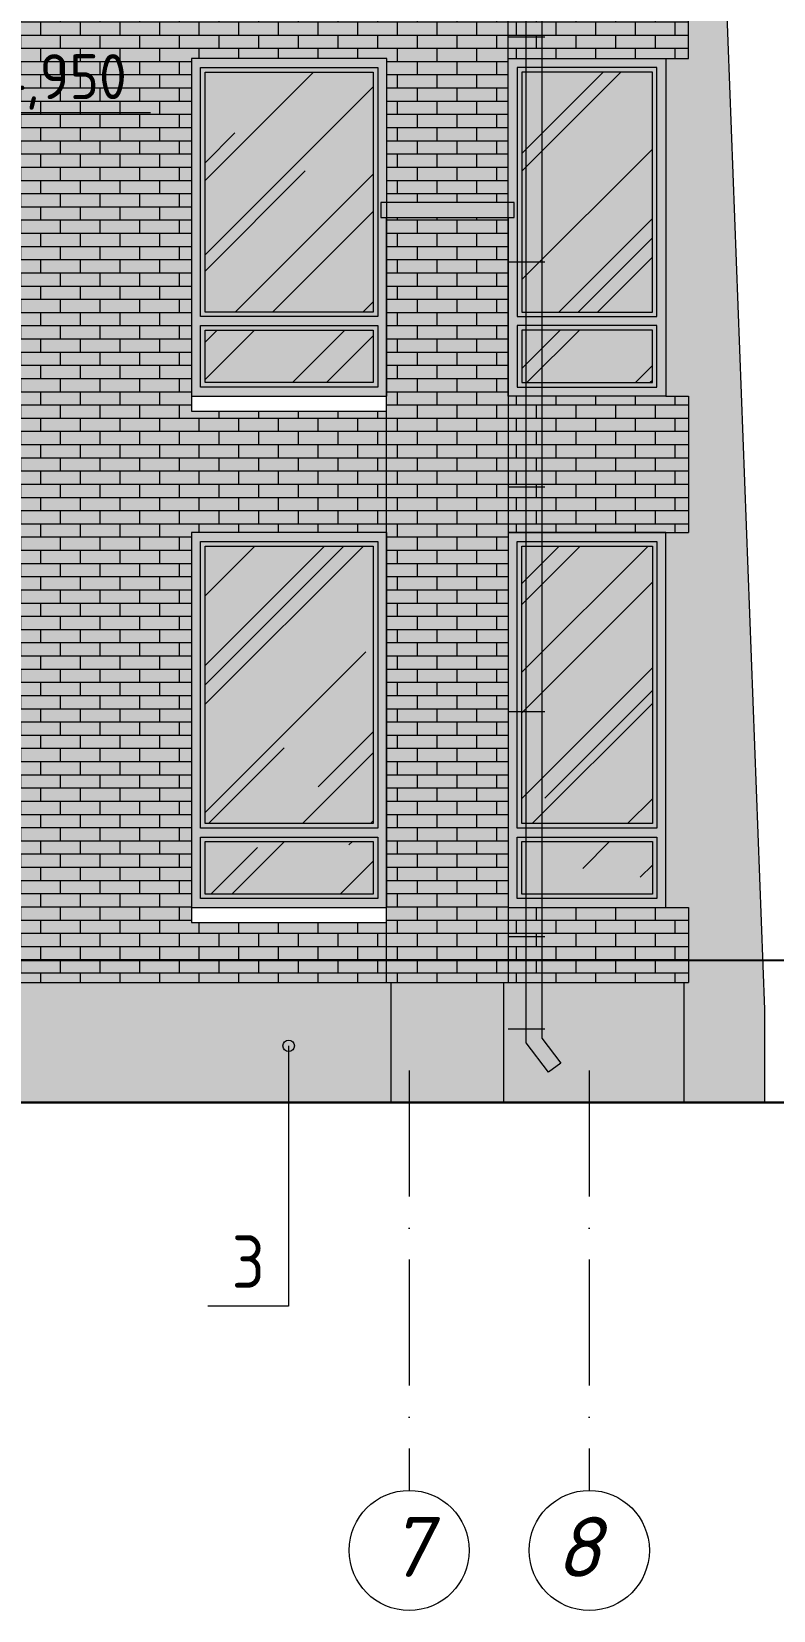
# Model space of a CAD drawing. Header units: millimetres. Extents: x 854812 to 1164625, y 589925 to 823301.
# Drawn here: x 973897 to 978839, y 806031 to 816557 of the extents above; entities that cross this region are included whole.
import ezdxf
from ezdxf.enums import TextEntityAlignment as Align

# ---------------------------------------------------------------- set-up
doc = ezdxf.new("R2010")
doc.units = ezdxf.units.MM
doc.linetypes.add('ACAD_ISO10W100', pattern=[18, 12, -3, 0, -3])
doc.linetypes.add('JIS_08_15', pattern=[17.25, 15, -0.75, 0.75, -0.75])
doc.layers.get('Defpoints').update_dxf_attribs({"color": 40})
for name, color, linetype, lineweight in [('АР_Текст_отметки высот', 95, 'Continuous', 9), ('АР_Текст_пояснения-выноски', 54, 'Continuous', 9), ('АР_Штрих_материалы', 27, 'Continuous', 9), ('окна', 132, 'Continuous', 18), ('оси', 50, 'JIS_08_15', 9), ('размеры', 215, 'Continuous', 13), ('стены', 172, 'Continuous', 30), ('текст', 7, 'Continuous', 13), ('ФАСАД', 7, 'Continuous', 13), ('ШТРИХ', 142, 'Continuous', 13), ('штриховка', 8, 'Continuous', 9)]:
    doc.layers.add(name, color=color, linetype=linetype, lineweight=lineweight)
doc.styles.add('GOST 2.304', font='isocpeur.ttf', dxfattribs={"width": 0.9})
doc.styles.add('Isocpeur', font='isocpeui.ttf')
doc.styles.get("Standard").update_dxf_attribs({"font": 'arial.ttf'})
pattern_1 = [(0, (0, 53720.5), (0, 88.06434), []), (90, (0, 53720.5), (-132.08, 88.06434), [88.06434, -88.06434])]

# ---------------------------------------------------------------- blocks, each defined once
blk = doc.blocks.new('ок2')
at = {"layer": 'АР_Штрих_материалы', "ltscale": 100, "true_color": 0x502921}
h = blk.add_hatch(color=19, dxfattribs=at)
h.set_gradient(color1=(49, 69, 94), one_color=1, tint=1, name='HEMISPHERICAL')
h.paths.add_polyline_path([(971942, 759406), (971942, 757556), (973062, 757556), (973062, 759406)])
h.paths.add_polyline_path([(973062, 757436), (971942, 757436), (971942, 757086), (973062, 757086)])
at = {"layer": 'ШТРИХ', "ltscale": 0.1, "true_color": 0x2f1d18}
h = blk.add_hatch(color=19, dxfattribs=at)
h.paths.add_polyline_path([(972502, 759496), (971852, 759496), (971851, 756996), (972502, 756996), (972502, 757056), (971912, 757056), (971912, 757466), (972502, 757466), (972502, 757526), (971912, 757526), (971912, 759436), (972502, 759436)])
h.paths.add_polyline_path([(973152, 759496), (972502, 759496), (972502, 759436), (973092, 759436), (973092, 757526), (972502, 757526), (972502, 757466), (973092, 757466), (973092, 757056), (972502, 757056), (972502, 756996), (973152, 756996)])
at = {"layer": 'ШТРИХ', "ltscale": 0.1, "true_color": 0x402821}
h = blk.add_hatch(color=19, dxfattribs=at)
h.paths.add_polyline_path([(972502, 759436), (971912, 759436), (971912, 757526), (972502, 757526), (972502, 757556), (971942, 757556), (971942, 759406), (972502, 759406)])
h.paths.add_polyline_path([(973092, 759436), (972502, 759436), (972502, 759406), (973062, 759406), (973062, 757556), (972502, 757556), (972502, 757526), (973092, 757526)])
h.paths.add_polyline_path([(972502, 757466), (971912, 757466), (971912, 757056), (972502, 757056), (972502, 757086), (971942, 757086), (971942, 757436), (972502, 757436)])
h.paths.add_polyline_path([(973092, 757466), (972502, 757466), (972502, 757436), (973062, 757436), (973062, 757086), (972502, 757086), (972502, 757056), (973092, 757056)])
at = {"layer": 'ШТРИХ', "ltscale": 0.1, "true_color": 0xfefcfb}
h = blk.add_hatch(dxfattribs=at)
h.set_pattern_fill('AR-RROOF', scale=30, angle=45, style=0)
h.paths.add_polyline_path([(973062, 759406), (971942, 759406), (971942, 757556), (973062, 757556)])
h.paths.add_polyline_path([(973062, 757436), (971942, 757436), (971942, 757086), (973062, 757086)])
at = {"layer": 'окна', "color": 7, "ltscale": 0.1, "elevation": 0}
for points in [[(971851, 756996), (973152, 756996), (973152, 759496), (971851, 759496)], [(971912, 757526), (971912, 759436), (973092, 759436), (973092, 757526)], [(973092, 757466), (973092, 757056), (971912, 757056), (971912, 757466)]]:
    blk.add_lwpolyline(points, close=True, dxfattribs=at)
at = {"layer": 'окна', "color": 7, "lineweight": 5, "ltscale": 0.1, "elevation": 0}
for points in [[(971942, 757556), (971942, 759406), (973062, 759406), (973062, 757556)], [(973062, 757436), (973062, 757086), (971942, 757086), (971942, 757436)]]:
    blk.add_lwpolyline(points, close=True, dxfattribs=at)
blk = doc.blocks.new('ок1')
at = {"layer": 'АР_Штрих_материалы', "ltscale": 100, "true_color": 0x502921}
h = blk.add_hatch(color=19, dxfattribs=at)
h.set_gradient(color1=(49, 69, 94), one_color=1, tint=1, name='HEMISPHERICAL')
h.paths.add_polyline_path([(971942, 762566), (971942, 760966), (973062, 760966), (973062, 762566)])
h.paths.add_polyline_path([(973062, 760496), (973062, 760846), (971942, 760846), (971942, 760496)])
at = {"layer": 'ШТРИХ', "ltscale": 0.1, "true_color": 0x2f1d18}
h = blk.add_hatch(color=19, dxfattribs=at)
h.paths.add_polyline_path([(972502, 762656), (971851, 762656), (971851, 760406), (972502, 760406), (972502, 760466), (971912, 760466), (971912, 760876), (972502, 760876), (972502, 760936), (971912, 760936), (971912, 762596), (972502, 762596)])
h.paths.add_polyline_path([(973152, 762656), (972502, 762656), (972502, 762596), (973092, 762596), (973092, 760936), (972502, 760936), (972502, 760876), (973092, 760876), (973092, 760466), (972502, 760466), (972502, 760406), (973152, 760406)])
at = {"layer": 'ШТРИХ', "ltscale": 0.1, "true_color": 0x402821}
h = blk.add_hatch(color=19, dxfattribs=at)
h.paths.add_polyline_path([(972502, 762596), (971912, 762596), (971912, 760936), (972502, 760936), (972502, 760966), (971942, 760966), (971942, 762566), (972502, 762566)])
h.paths.add_polyline_path([(973092, 762596), (972502, 762596), (972502, 762566), (973062, 762566), (973062, 760966), (972502, 760966), (972502, 760936), (973092, 760936)])
h.paths.add_polyline_path([(973092, 760876), (972502, 760876), (972502, 760846), (973062, 760846), (973062, 760496), (972502, 760496), (972502, 760466), (973092, 760466)])
h.paths.add_polyline_path([(972502, 760876), (971912, 760876), (971912, 760466), (972502, 760466), (972502, 760496), (971942, 760496), (971942, 760846), (972502, 760846)])
at = {"layer": 'ШТРИХ', "ltscale": 0.1, "true_color": 0xfefcfb}
h = blk.add_hatch(dxfattribs=at)
h.set_pattern_fill('AR-RROOF', scale=30, angle=45, style=0)
h.paths.add_polyline_path([(973062, 762566), (971942, 762566), (971942, 760966), (973062, 760966)])
h.paths.add_polyline_path([(973062, 760846), (971942, 760846), (971942, 760496), (973062, 760496)])
at = {"layer": 'окна', "color": 7, "ltscale": 0.1, "elevation": 0}
for points in [[(971851, 760406), (973152, 760406), (973152, 762656), (971851, 762656)], [(971912, 760936), (971912, 762596), (973092, 762596), (973092, 760936)], [(973092, 760876), (973092, 760466), (971912, 760466), (971912, 760876)]]:
    blk.add_lwpolyline(points, close=True, dxfattribs=at)
at = {"layer": 'окна', "color": 7, "lineweight": 5, "ltscale": 0.1, "elevation": 0}
for points in [[(971942, 760966), (971942, 762566), (973062, 762566), (973062, 760966)], [(973062, 760846), (973062, 760496), (971942, 760496), (971942, 760846)]]:
    blk.add_lwpolyline(points, close=True, dxfattribs=at)
blk = doc.blocks.new('*U431')
at = {"color": 7, "linetype": 'Continuous', "lineweight": 15}
for p, q in [((10, 0), (10, 7)), ((10, 7), (22.34, 7)), ((10, 0), (0, 0)), ((12, 0), (10, 0))]:
    blk.add_line(p, q, dxfattribs=at)
at = {"color": 7, "linetype": 'Continuous', "lineweight": 15, "const_width": 0.5}
blk.add_lwpolyline([(7.67, 2.67), (10, 0.35), (12.32, 2.67)], dxfattribs=at)
at = {"color": 7, "linetype": 'Continuous', "lineweight": 15, "style": 'GOST 2.304', "width": 0.9, "flags": 8}
blk.add_attdef('+OTM', text='', height=3, dxfattribs=at).set_placement((11.65, 7), align=Align.BOTTOM_LEFT)
at = {"layer": 'Defpoints', "color": 5, "linetype": 'Continuous', "flags": 8}
blk.add_attdef('M', text='', height=1, rotation=360, dxfattribs=at).set_placement((10, -0.33), align=Align.TOP_CENTER)
blk = doc.blocks.new('п')
at = {"layer": 'АР_Штрих_материалы', "ltscale": 100, "true_color": 0xffffff}
blk.add_hatch(color=7, dxfattribs=at).paths.add_polyline_path([(971891, 761696), (971002, 761696), (971002, 761596), (971891, 761596)])
at = {"layer": 'ФАСАД', "color": 7, "ltscale": 0.1}
blk.add_lwpolyline([(971891, 761696), (971002, 761696), (971002, 761596), (971891, 761596), (971891, 761696)], dxfattribs=at)
blk = doc.blocks.new('ок11')
at = {"layer": 'АР_Штрих_материалы', "ltscale": 100, "true_color": 0x502921}
h = blk.add_hatch(color=19, dxfattribs=at)
h.set_gradient(color1=(49, 69, 94), one_color=1, tint=1, name='HEMISPHERICAL')
h.paths.add_polyline_path([(978033, 759406), (977163, 759406), (977163, 757556), (978033, 757556)])
h.paths.add_polyline_path([(978033, 757436), (977163, 757436), (977163, 757086), (978033, 757086)])
at = {"layer": 'ШТРИХ', "ltscale": 0.1, "true_color": 0x2f1d18}
h = blk.add_hatch(color=19, dxfattribs=at)
h.paths.add_polyline_path([(977597, 759496), (977072, 759496), (977073, 756996), (977597, 756996), (977597, 757056), (977133, 757056), (977133, 757466), (977597, 757466), (977597, 757526), (977133, 757526), (977133, 759436), (977597, 759436)])
h.paths.add_polyline_path([(978123, 759496), (977597, 759496), (977597, 759436), (978063, 759436), (978063, 757526), (977597, 757526), (977597, 757466), (978063, 757466), (978063, 757056), (977597, 757056), (977597, 756996), (978123, 756996)])
at = {"layer": 'ШТРИХ', "ltscale": 0.1, "true_color": 0x402821}
h = blk.add_hatch(color=19, dxfattribs=at)
h.paths.add_polyline_path([(978063, 759436), (977597, 759436), (977597, 759406), (978033, 759406), (978033, 757556), (977597, 757556), (977597, 757526), (978063, 757526)])
h.paths.add_polyline_path([(977163, 759406), (977597, 759406), (977597, 759436), (977133, 759436), (977133, 757526), (977597, 757526), (977597, 757556), (977163, 757556)])
h.paths.add_polyline_path([(977597, 757466), (977133, 757466), (977133, 757056), (977597, 757056), (977597, 757086), (977163, 757086), (977163, 757436), (977597, 757436)])
h.paths.add_polyline_path([(978063, 757466), (977597, 757466), (977597, 757436), (978033, 757436), (978033, 757086), (977597, 757086), (977597, 757056), (978063, 757056)])
at = {"layer": 'ШТРИХ', "ltscale": 0.1, "true_color": 0xfefcfb}
h = blk.add_hatch(dxfattribs=at)
h.set_pattern_fill('AR-RROOF', scale=30, angle=45, style=0)
h.paths.add_polyline_path([(978033, 759406), (977163, 759406), (977163, 757556), (978033, 757556)])
h.paths.add_polyline_path([(978033, 757436), (977163, 757436), (977163, 757086), (978033, 757086)])
at = {"layer": 'окна', "color": 7, "ltscale": 0.1, "elevation": 0}
for points in [[(977073, 756996), (978123, 756996), (978123, 759496), (977072, 759496)], [(977133, 757526), (977133, 759436), (978063, 759436), (978063, 757526)], [(978063, 757466), (978063, 757056), (977133, 757056), (977133, 757466)]]:
    blk.add_lwpolyline(points, close=True, dxfattribs=at)
at = {"layer": 'окна', "color": 7, "lineweight": 5, "ltscale": 0.1, "elevation": 0}
for points in [[(977163, 757556), (977163, 759406), (978033, 759406), (978033, 757556)], [(978033, 757436), (978033, 757086), (977163, 757086), (977163, 757436)]]:
    blk.add_lwpolyline(points, close=True, dxfattribs=at)
blk = doc.blocks.new('ок23')
at = {"layer": 'АР_Штрих_материалы', "ltscale": 100, "true_color": 0x502921}
h = blk.add_hatch(color=19, dxfattribs=at)
h.set_gradient(color1=(49, 69, 94), one_color=1, tint=1, name='HEMISPHERICAL')
h.paths.add_polyline_path([(1056898, 762566), (1056028, 762566), (1056028, 760966), (1056898, 760966)])
h.paths.add_polyline_path([(1056898, 760846), (1056028, 760846), (1056028, 760496), (1056898, 760496)])
at = {"layer": 'ШТРИХ', "ltscale": 0.1, "true_color": 0x2f1d18}
blk.add_hatch(color=19, dxfattribs=at).paths.add_polyline_path([(1056988, 762656), (1055938, 762656), (1055938, 760406), (1056463, 760406), (1056463, 760466), (1055998, 760466), (1055998, 760876), (1056463, 760876), (1056463, 760936), (1055998, 760936), (1055998, 762596), (1056928, 762596), (1056928, 760936), (1056463, 760936), (1056463, 760876), (1056928, 760876), (1056928, 760466), (1056463, 760466), (1056463, 760406), (1056988, 760406)])
at = {"layer": 'ШТРИХ', "ltscale": 0.1, "true_color": 0x402821}
h = blk.add_hatch(color=19, dxfattribs=at)
h.paths.add_polyline_path([(1056463, 762596), (1055998, 762596), (1055998, 760936), (1056463, 760936), (1056463, 760966), (1056028, 760966), (1056028, 762566), (1056463, 762566)])
h.paths.add_polyline_path([(1056928, 762596), (1056463, 762596), (1056463, 762566), (1056898, 762566), (1056898, 760966), (1056463, 760966), (1056463, 760936), (1056928, 760936)])
h.paths.add_polyline_path([(1056928, 760876), (1056463, 760876), (1056463, 760846), (1056898, 760846), (1056898, 760496), (1056463, 760496), (1056463, 760466), (1056928, 760466)])
h.paths.add_polyline_path([(1056463, 760876), (1055998, 760876), (1055998, 760466), (1056463, 760466), (1056463, 760496), (1056028, 760496), (1056028, 760846), (1056463, 760846)])
at = {"layer": 'ШТРИХ', "ltscale": 0.1, "true_color": 0xfefcfb}
h = blk.add_hatch(dxfattribs=at)
h.set_pattern_fill('AR-RROOF', scale=30, angle=45, style=0)
h.paths.add_polyline_path([(1056898, 762566), (1056028, 762566), (1056028, 760966), (1056898, 760966)])
h.paths.add_polyline_path([(1056898, 760846), (1056028, 760846), (1056028, 760496), (1056898, 760496)])
at = {"layer": 'окна', "color": 7, "ltscale": 0.1, "elevation": 0}
for points in [[(1056988, 760406), (1055938, 760406), (1055938, 762656), (1056988, 762656)], [(1056928, 760936), (1056928, 762596), (1055998, 762596), (1055998, 760936)], [(1055998, 760876), (1055998, 760466), (1056928, 760466), (1056928, 760876)]]:
    blk.add_lwpolyline(points, close=True, dxfattribs=at)
at = {"layer": 'окна', "color": 7, "lineweight": 5, "ltscale": 0.1, "elevation": 0}
for points in [[(1056898, 760966), (1056898, 762566), (1056028, 762566), (1056028, 760966)], [(1056028, 760846), (1056028, 760496), (1056898, 760496), (1056898, 760846)]]:
    blk.add_lwpolyline(points, close=True, dxfattribs=at)
blk = doc.blocks.new('вв11')
at = {"layer": 'ШТРИХ', "ltscale": 0.1, "true_color": 0xffffff}
h = blk.add_hatch(color=7, dxfattribs=at)
h.paths.add_polyline_path([(875716, 756106), (875716, 756167), (875611, 756167), (875611, 756075), (875760, 755879), (875843, 755940)])
h.paths.add_polyline_path([(875716, 756781), (875611, 756781), (875611, 756167), (875716, 756167)])
h.paths.add_polyline_path([(875716, 758281), (875611, 758281), (875611, 756781), (875716, 756781)])
h.paths.add_polyline_path([(875716, 761281), (875611, 761281), (875611, 759781), (875716, 759781)])
h.paths.add_polyline_path([(875716, 759781), (875611, 759781), (875611, 758281), (875716, 758281)])
h.paths.add_polyline_path([(875716, 762781), (875611, 762781), (875611, 761281), (875716, 761281)])
h.paths.add_polyline_path([(875828, 763135), (875722, 763135), (875722, 763052), (875611, 762940), (875611, 762781), (875716, 762781), (875716, 762901), (875828, 763012)])
h.paths.add_polyline_path([(875858, 763165), (875692, 763165), (875722, 763135), (875828, 763135)])
h.paths.add_polyline_path([(875858, 763228), (875692, 763228), (875692, 763165), (875858, 763165)])
at = {"layer": 'ФАСАД', "color": 7}
for p, q in [((875828, 763135, 0), (875858, 763165, 0)), ((875736, 762781, 0), (875492, 762781, 0)), ((875736, 761281, 0), (875492, 761281, 0)), ((875736, 759781, 0), (875492, 759781, 0)), ((875736, 758281, 0), (875492, 758281, 0)), ((875736, 756781, 0), (875492, 756781, 0)), ((875736, 756167, 0), (875492, 756167, 0))]:
    blk.add_line(p, q, dxfattribs=at)
at = {"layer": 'ФАСАД', "color": 7, "elevation": 0}
for points in [[(875692, 763165), (875858, 763165), (875858, 763228), (875692, 763228), (875692, 763165), (875722, 763135), (875828, 763135), (875828, 763012), (875716, 762901)], [(875611, 762940), (875722, 763052), (875722, 763135)]]:
    blk.add_lwpolyline(points, dxfattribs=at)
at = {"layer": 'ФАСАД', "color": 7, "ltscale": 0.4, "elevation": 0}
blk.add_lwpolyline([(875716, 762901), (875716, 756106), (875843, 755940), (875760, 755879), (875611, 756075), (875611, 762940)], dxfattribs=at)

msp = doc.modelspace()

# ---------------------------------------------------------------- hatches: boundary and pattern name
at = {"layer": 'АР_Штрих_материалы', "ltscale": 100, "true_color": 0x3a271d}
for points in [[(978472.6, 818186.5), (977612.6, 818186.5), (977612.6, 817786.5), (978312.6, 817786.5), (978312.6, 817686.5), (978272.6, 817686.5), (978272.6, 817026.5), (978272.6, 816989.5), (978272.6, 816871.4), (978272.6, 816826.5), (978272.6, 816376.5), (978122.4, 816376.5), (978122.6, 816093.6), (978122.5, 816060.3), (978122.5, 815936), (978122.6, 815876.5), (978122.6, 814126.5), (978272.6, 814126.5), (978272.6, 813216.5), (978122.6, 813216.5), (978122.6, 810716.5), (978272.6, 810716.5), (978272.6, 810216.5), (978242.6, 810216.5), (978242.6, 809416.5), (978465.1, 809416.5), (978562.8, 809416.5), (978782.6, 809416.5), (978782.6, 810036.5)], [(974932.6, 810216.5), (974182.5, 810216.5), (974182.5, 809416.5), (974932.6, 809416.5)], [(977042.4, 810216.5), (976292.5, 810216.5), (976292.5, 809416.5), (977042.4, 809416.5)]]:
    msp.add_hatch(color=19, dxfattribs=at).paths.add_polyline_path(points)
at = {"layer": 'АР_Штрих_материалы', "lineweight": 5, "ltscale": 100, "true_color": 0xffffff}
h = msp.add_hatch(dxfattribs=at)
h.set_pattern_fill('AR-BRSTD', scale=1.3, style=0)
h.set_pattern_definition(pattern_1)
h.paths.add_polyline_path([(978272.6, 817686.5), (977072.1, 817686.5), (977072.4, 816376.5), (978272.6, 816376.5)])
at = {"layer": 'АР_Штрих_материалы', "ltscale": 100, "true_color": 0xd9d9d9}
h = msp.add_hatch(color=254, dxfattribs=at)
h.paths.add_polyline_path([(977072.3, 817686.5), (977072.3, 817026.5), (978272.6, 817026.5), (978272.6, 817686.5)])
h.paths.add_polyline_path([(977072.3, 816826.5), (977072.4, 816376.5), (978272.6, 816376.5), (978272.6, 816826.5)])
h = msp.add_hatch(color=254, dxfattribs=at)
h.paths.add_polyline_path([(974962.2, 816376.5), (976262.5, 816376.5), (976262.5, 815416.5), (977072.3, 815416.5), (977072.3, 816376.4), (977072.3, 816826.5), (972852.5, 816826.5), (972852.5, 815416.5), (972892.2, 815416.5), (972892.2, 815316.5), (972852.5, 815316.5), (972852.5, 810216.5), (974962.5, 810216.5), (976262.5, 810216.5), (976262.5, 810616.5), (974962.5, 810616.5), (974962.2, 810716.5), (974962.2, 810716.5), (974962.2, 813216.5), (976262.5, 813216.5), (976262.5, 814026.5), (974962.5, 814026.5), (974962.2, 814126.5)])
h.paths.add_polyline_path([(978272.6, 810716.5), (977072.3, 810716.5), (977072.3, 810216.5), (977072.6, 810216.5), (978272.6, 810216.5)])
at = {"layer": 'АР_Штрих_материалы', "lineweight": 13, "ltscale": 100, "true_color": 0xffffff}
h = msp.add_hatch(dxfattribs=at)
h.set_pattern_fill('AR-BRSTD', scale=1.3, style=0)
h.set_pattern_definition(pattern_1)
h.paths.add_polyline_path([(977072.3, 816376.4), (977072.3, 816826.5), (972852.5, 816826.5), (972852.5, 815416.5), (972892.2, 815416.5), (972892.2, 815316.5), (972852.5, 815316.5), (972852.5, 810216.5), (974962.5, 810216.5), (976262.5, 810216.5), (976262.5, 810616.5), (974962.5, 810616.5), (974962.2, 810716.5), (974962.2, 810716.5), (974962.2, 813216.5), (976262.5, 813216.5), (976262.5, 814026.5), (974962.5, 814026.5), (974962.2, 814126.5), (974962.2, 816376.5), (976262.5, 816376.5), (976262.5, 815416.5), (977072.3, 815416.5)])
at = {"layer": 'АР_Штрих_материалы', "ltscale": 100, "true_color": 0xd9d9d9}
for points in [[(976262.5, 810216.5), (977072.5, 810216.5), (977072.5, 815316.5), (976262.5, 815316.5)], [(978272.6, 814126.5), (978122.6, 814126.5), (978122.3, 814126.5), (978122.3, 814126.5), (977072.3, 814126.5), (977072.3, 813216.5), (978122.6, 813216.5), (978272.6, 813216.5)]]:
    msp.add_hatch(color=254, dxfattribs=at).paths.add_polyline_path(points)
at = {"layer": 'АР_Штрих_материалы', "lineweight": 13, "ltscale": 100, "true_color": 0xffffff}
h = msp.add_hatch(dxfattribs=at)
h.set_pattern_fill('AR-BRSTD', scale=1.3, style=0)
h.set_pattern_definition(pattern_1)
h.paths.add_polyline_path([(976262.5, 810216.5), (977072.2, 810216.5), (977072.2, 815316.5), (976262.5, 815316.5)])
at = {"layer": 'АР_Штрих_материалы', "lineweight": 5, "ltscale": 100, "true_color": 0xffffff}
h = msp.add_hatch(dxfattribs=at)
h.set_pattern_fill('AR-BRSTD', scale=1.3, style=0)
h.set_pattern_definition(pattern_1)
h.paths.add_polyline_path([(978272.6, 814126.5), (978122.6, 814126.5), (978122.3, 814126.5), (978122.3, 814126.5), (977072.3, 814126.5), (977072.3, 813216.5), (978122.6, 813216.5), (978272.6, 813216.5)])
h.paths.add_polyline_path([(978272.6, 810716.5), (977072.3, 810716.5), (977072.3, 810216.5), (977072.6, 810216.5), (978272.6, 810216.5)])
at = {"layer": 'АР_Штрих_материалы', "ltscale": 100, "true_color": 0x3a271d}
h = msp.add_hatch(color=19, dxfattribs=at)
h.paths.add_polyline_path([(974182.5, 810216.5), (972822.6, 810216.5), (972822.6, 809416.5), (974182.5, 809416.5)])
h.paths.add_polyline_path([(976292.5, 810216.5), (974932.6, 810216.5), (974932.6, 809416.5), (976292.5, 809416.5)])
h.paths.add_polyline_path([(978242.6, 810216.5), (977042.4, 810216.5), (977042.4, 809416.5), (978242.6, 809416.5)])
at = {"layer": 'штриховка', "lineweight": 20, "true_color": 0x9e9e9e, "transparency": 33554687}
h = msp.add_hatch(dxfattribs=at)
h.set_pattern_fill('STNSQR', color=253, scale=1500, pattern_type=2)
h.set_pattern_definition([(3.3665, (338509.15, 1294030.51), (23999.998983, 1500.016445), [255.441, -25288.6395]), (90, (338764.2, 1294030.5), (-1500, 1500), [120, -1380]), (0, (338764.2, 1294030.5), (1500, 1500), [435, -1065]), (270, (339199.2, 1294150.5), (1500, -1500), [135, -1365]), (0, (339199.2, 1294015.5), (1500, 1500), [465, -1035]), (97.125, (339664.15, 1294015.51), (-1499.997423, 10500.00057), [120.9345, -11972.4525]), (275.1944, (338839.15, 1294030.51), (1499.992837, -15000.001005), [165.681, -16402.3605]), (177.5104, (338854.15, 1293865.51), (-1499.999748, 0.0015583), [345.3255, -34187.268]), (274.3987, (338704.15, 1293865.51), (1499.997534, -17999.999712), [195.576, -19362.0315]), (180, (338704.2, 1293700.5), (-1500, -1500), [195, -1305]), (1.9092, (338719.15, 1293670.51), (43499.9985474, 1500.0363616), [450.2505, -44574.7425]), (90, (339169.2, 1293685.5), (-1500, 1500), [180, -1320]), (180, (339169.2, 1293865.5), (-1500, -1500), [315, -1185]), (0, (339169.2, 1293865.5), (1500, 1500), [135, -1365]), (95.7106, (339304.15, 1293865.51), (-1500.001972, 13499.999135), [150.7485, -14924.0655]), (358.5312, (339169.152, 1293715.51), (1499.9993692, 0.0006339), [585.192, -57934.035]), (94.7636, (339754.15, 1293700.51), (-1499.987299, 16500.00142), [180.624, -17881.7685]), (181.9749, (339739.15, 1293880.51), (-42000.0005183, -1499.974642), [435.258, -43090.596]), (357.5104, (339664.15, 1294045.51), (1499.999748, -0.0015583), [345.3255, -34187.268]), (95.7106, (339739.15, 1293880.51), (-1500.001972, 13499.999135), [150.7485, -14924.0655]), (0, (339754.2, 1293805.5), (1500, 1500), [255, -1245]), (93.8141, (340009.15, 1293805.51), (-1500.009186, 20999.999012), [225.4995, -22324.4445]), (0, (338509.2, 1293535.5), (1500, 1500), [15, -1485]), (90, (338524.2, 1293535.5), (-1500, 1500), [165, -1335]), (270, (338809.2, 1293670.5), (1500, -1500), [255, -1245]), (0, (338524.2, 1293535.5), (1500, 1500), [285, -1215]), (274.7636, (339334.15, 1293700.51), (1499.987299, -16500.00142), [180.624, -17881.7685]), (178.4089, (339349.152, 1293550.51), (-1499.9993665, -0.000971), [540.2085, -53480.6205]), (1.302, (339349.152, 1293520.51), (64499.9982742, 1500.052659), [660.171, -65356.8735]), (276.3402, (339289.15, 1293550.51), (1500.00237, -11999.999104), [135.831, -13447.2465]), (278.1301, (339544.15, 1293520.51), (1499.999034, -8999.999665), [106.0665, -10500.5355]), (270, (339769.2, 1293535.5), (1500, -1500), [135, -1365]), (0, (340009.2, 1293880.5), (1500, 1500), [0, -1500]), (0, (340009.2, 1293970.5), (1500, 1500), [0, -1500]), (0, (339754.2, 1293700.5), (1500, 1500), [255, -1245]), (0, (340009.2, 1293850.5), (1500, 1500), [0, -1500]), (358.2643, (338809.152, 1293430.51), (1499.9997257, -6.16e-05), [495.2265, -49027.4955]), (0, (339304.2, 1293415.5), (1500, 1500), [255, -1245]), (355.9144, (339559.15, 1293415.51), (1500.000444, 0.000332), [210.5355, -20842.968]), (0, (339769.2, 1293415.5), (1500, 1500), [240, -1260]), (180, (338809.2, 1293415.5), (-1500, -1500), [300, -1200]), (90, (339424.2, 1294450.5), (-1500, 1500), [165, -1335]), (90, (339274.2, 1294540.5), (-1500, 1500), [75, -1425]), (95.1944, (338854.15, 1294435.51), (-1499.992837, 15000.001005), [165.681, -16402.3605]), (90, (339979.2, 1294435.5), (-1500, 1500), [180, -1320]), (181.6366, (339034.152, 1294300.51), (-50999.9998187, -1500.020787), [525.2145, -51996.21]), (183.3665, (339229.15, 1294150.51), (-23999.998983, -1500.016445), [255.441, -25288.6395]), (2.0454, (338854.15, 1294525.51), (40500.0008, 1499.994725), [420.2685, -41606.5095]), (0, (338854.2, 1294450.5), (1500, 1500), [570, -930]), (182.4896, (339949.15, 1294150.51), (-32999.9992196, -1500.026798), [345.3255, -34187.268]), (180, (339814.2, 1294300.5), (-1500, -1500), [225, -1275]), (178.4518, (339979.152, 1294435.51), (-1500.0000386, 0.0013506), [555.2025, -54965.064]), (180, (340009.2, 1294150.5), (-1500, -1500), [60, -1440]), (175.6013, (340009.15, 1294285.51), (-1499.999216, 0.00055), [195.576, -19362.0315]), (180, (340009.2, 1294435.5), (-1500, -1500), [30, -1470]), (270, (339949.2, 1294285.5), (1500, -1500), [135, -1365]), (84.2894, (339844.15, 1294285.51), (-0.000268, 1499.999758), [150.7485, -14924.0655]), (177.7094, (339604.15, 1294135.51), (-1500.0000596, -0.000203), [375.3, -37154.688]), (0, (339034.2, 1294300.5), (1500, 1500), [555, -945]), (270, (339604.2, 1294225.5), (1500, -1500), [90, -1410]), (180, (339754.2, 1294225.5), (-1500, -1500), [300, -1200]), (258.6901, (339769.15, 1294300.5), (0.00056, -1500.00044), [76.485, -7572.0435]), (78.6901, (339454.15, 1294225.5), (-0.00056, 1500.00044), [76.485, -7572.0435]), (270, (339229.2, 1294300.5), (1500, -1500), [150, -1350]), (90, (339349.2, 1294300.5), (-1500, 1500), [135, -1365]), (275.7106, (339019.15, 1294450.51), (1500.001972, -13499.999135), [150.7485, -14924.0655]), (178.1524, (338974.15, 1294135.51), (-1499.9998144, 0.0001665), [465.2415, -46058.946]), (0, (338509.2, 1294435.5), (1500, 1500), [345, -1155]), (270, (338974.2, 1294300.5), (1500, -1500), [165, -1335]), (96.3402, (338989.15, 1294615.51), (-1500.00237, 11999.999104), [135.831, -13447.2465]), (5.7106, (338839.15, 1294600.51), (13499.999135, 1500.001972), [150.7485, -14924.0655]), (0, (338929.2, 1294885.5), (1500, 1500), [510, -990]), (183.3665, (339979.15, 1294615.51), (-23999.998983, -1500.016445), [255.441, -25288.6395]), (180, (339979.2, 1294540.5), (-1500, -1500), [255, -1245]), (180, (340009.2, 1294765.5), (-1500, -1500), [315, -1185]), (0, (339979.2, 1294615.5), (1500, 1500), [30, -1470]), (357.7974, (339334.15, 1294720.51), (1499.9997312, -0.000221), [390.288, -38638.5465]), (180, (339424.2, 1294615.5), (-1500, -1500), [435, -1065]), (182.8624, (339724.15, 1294585.51), (-28500.000025, -1499.99797), [300.375, -29737.1025]), (90, (339724.2, 1294540.5), (-1500, 1500), [225, -1275]), (90, (339694.2, 1294765.5), (-1500, 1500), [120, -1380]), (266.8202, (339349.15, 1294885.51), (0.0007885, -1499.999469), [270.417, -26771.2185]), (177.3974, (338839.15, 1294600.51), (-1500.000712, 0.000513), [330.3405, -32703.732]), (2.2906, (338509.15, 1294765.51), (36000.0001938, 1499.9936297), [375.3, -37154.688]), (270, (338884.2, 1294885.5), (1500, -1500), [135, -1365]), (275.7106, (338509.15, 1294765.51), (1500.001972, -13499.999135), [150.7485, -14924.0655]), (0, (338884.2, 1294750.5), (1500, 1500), [450, -1050]), (270, (338884.2, 1293415.5), (1500, -1500), [30, -1470]), (270, (339349.2, 1293415.5), (1500, -1500), [30, -1470]), (90, (339694.2, 1293385.5), (-1500, 1500), [30, -1470])])
h.paths.add_polyline_path([(978782.6, 809416.5), (978782.6, 810036.5), (978472.6, 818186.5), (977612.6, 818186.5), (977612.6, 817786.5), (978312.6, 817786.5), (978312.6, 817686.5), (978272.6, 817686.5), (978272.6, 817026.5), (978272.6, 816862.8), (978332.6, 816826.5), (978272.6, 816826.5), (978272.6, 816376.5), (978122.6, 816376.4), (978122.3, 814126.5), (978272.6, 814126.5), (978272.6, 813216.5), (978122.6, 813216.5), (978122.6, 810716.5), (978272.6, 810716.5), (978272.6, 810216.5), (968742.5, 810216.5), (968742.5, 810316.5), (967742.6, 810316.5), (967742.6, 809416.5)])

# ---------------------------------------------------------------- linework, layer by layer
at = {"layer": 'Defpoints', "ltscale": 0.1}
msp.add_line((901206.4, 810366.5, 0), (1117696.6, 810366.5, 0), dxfattribs=at)
at = {"layer": 'АР_Текст_пояснения-выноски', "color": 7, "ltscale": 100}
msp.add_lwpolyline([(975609.8, 809794.9), (975609.8, 808059.5), (975072, 808059.5)], dxfattribs=at)
msp.add_circle((975609.8, 809794.9), 38, dxfattribs=at)
at = {"layer": 'окна', "color": 7, "ltscale": 0.1}
msp.add_line((977072.6, 812416.5, 0), (977072.6, 811716.5, 0), dxfattribs=at)
at = {"layer": 'окна', "color": 7, "ltscale": 0.1, "elevation": 0}
for points in [[(978122.6, 815876.5), (978122.6, 814686.5)], [(978122.6, 814566.5), (978122.6, 814216.5)]]:
    msp.add_lwpolyline(points, dxfattribs=at)
at = {"layer": 'оси', "color": 7, "linetype": 'ACAD_ISO10W100', "ltscale": 70}
for p, q in [((976412.6, 809630, 0), (976412.6, 806830.8, 0)), ((977612.6, 809630, 0), (977612.6, 806830.8, 0))]:
    msp.add_line(p, q, dxfattribs=at)
at = {"layer": 'стены', "color": 7, "ltscale": 0.1}
msp.add_line((957407.8, 809416.5, 0), (979447.3, 809416.5, 0), dxfattribs=at)
at = {"layer": 'текст', "color": 7}
for centre in [(976412.6, 806430.8, 0), (977612.6, 806430.8, 0)]:
    msp.add_circle(centre, 400, dxfattribs=at)
at = {"layer": 'ФАСАД', "color": 7, "ltscale": 0.1}
for p, q in [((977072.6, 815416.5, 0), (977071.6, 820296.5, 0)), ((978782.6, 810036.5, 0), (978472.6, 818186.5, 0)), ((978272.6, 816376.5), (978272.6, 817686.5, 0)), ((977072.3, 816376.5), (978272.6, 816376.5)), ((976262.5, 810216.5, 0), (976262.5, 815316.5, 0)), ((977072.3, 815316.5, 0), (977072.3, 810216.5, 0)), ((978122.6, 814126.5, 0), (978272.6, 814126.5, 0)), ((978272.6, 814126.5, 0), (978272.6, 813216.5, 0)), ((977072.3, 813216.5, 0), (978272.6, 813216.5, 0)), ((977072.6, 810716.5, 0), (978272.6, 810716.5, 0)), ((978272.6, 810716.5, 0), (978272.6, 810216.5, 0)), ((977072.2, 810396.5, 0), (977072.6, 810396.5, 0)), ((972852.5, 810216.5, 0), (974962.5, 810216.5, 0)), ((974962.5, 810216.5, 0), (976262.5, 810216.5, 0)), ((976262.5, 810216.5, 0), (977072.6, 810216.5, 0)), ((976292.5, 809416.5, 0), (976292.5, 810216.5, 0)), ((977042.4, 809416.5, 0), (977042.4, 810216.5, 0)), ((977072.2, 810216.5, 0), (977072.6, 810216.5, 0)), ((977072.6, 810216.5, 0), (978272.6, 810216.5, 0)), ((978242.6, 810216.5, 0), (978242.6, 809416.5, 0)), ((978782.6, 809416.5, 0), (978782.6, 810036.5, 0))]:
    msp.add_line(p, q, dxfattribs=at)
at = {"layer": 'ФАСАД', "ltscale": 0.1}
for p, q in [((974962.2, 814126.5, 0), (974962.5, 814026.5, 0)), ((974962.5, 814026.5, 0), (976262.5, 814026.5, 0)), ((974962.2, 810716.5, 0), (974962.5, 810616.5, 0)), ((974962.5, 810616.5, 0), (976262.5, 810616.5, 0))]:
    msp.add_line(p, q, dxfattribs=at)

# ---------------------------------------------------------------- block references
at = {"layer": 'АР_Текст_отметки высот', "color": 7}
ref = msp.add_blockref('*U431', (972455.2, 815316.5, 0), dxfattribs=dict(at, xscale=100, yscale=100, zscale=100))
ref.add_attrib('+OTM', '+4,950', dxfattribs={"layer": '0', "color": 7, "linetype": 'Continuous', "lineweight": 15, "height": 300, "style": 'GOST 2.304', "width": 0.9, "flags": 8}).set_placement((973471.9, 816016.5, 0), align=Align.BOTTOM_LEFT)
ref.add_attrib('M', '1', dxfattribs={"layer": 'Defpoints', "color": 5, "linetype": 'Continuous', "height": 100, "flags": 8}).set_placement((973455.2, 815283.1, 0), align=Align.TOP_CENTER)
at = {"layer": 'размеры'}
msp.add_blockref('вв11', (101580.2, 53739.6, 0), dxfattribs=at)
at = {"layer": 'ФАСАД'}
for name, p in [('ок1', (3110.9, 53720.5, 0)), ('ок23', (-78865.2, 53720.5, 0)), ('п', (5220.9, 53720.5, 0)), ('ок2', (3110.9, 53720.5, 0)), ('ок11', (0, 53720.5))]:
    msp.add_blockref(name, p, dxfattribs=at)

# ---------------------------------------------------------------- texts
at = {"layer": 'АР_Текст_пояснения-выноски', "color": 7, "ltscale": 100, "insert": (975340.9, 808356.2), "char_height": 350, "width": 376.727, "attachment_point": 5, "line_spacing_factor": 0.92, "style": 'GOST 2.304'}
msp.add_mtext('3', dxfattribs=at)
at = {"layer": 'текст', "color": 7, "style": 'Isocpeur'}
for s, p in [('7', (976411.4, 806254.4, 0)), ('8', (977537.5, 806254.4, 0))]:
    msp.add_text(s, height=400, dxfattribs=at).set_placement(p, align=Align.CENTER)

doc.saveas('drawing.dxf')
